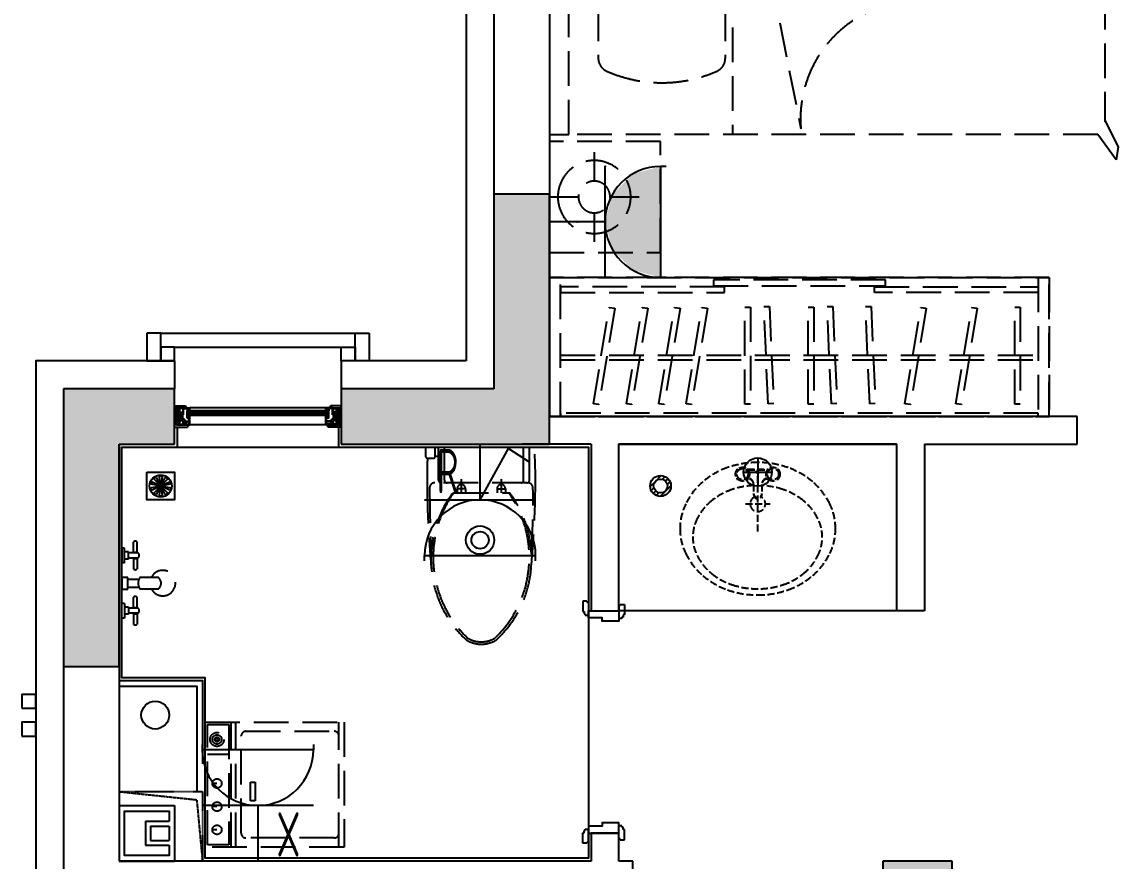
# Model space of a CAD drawing. Header units: millimetres. Extents: x -28014 to 297841, y -81741 to 47579.
# Drawn here: x 81933 to 85881, y 7932 to 10952 of the extents above; entities that cross this region are included whole.
import ezdxf
from ezdxf.enums import TextEntityAlignment as Align

# ---------------------------------------------------------------- set-up
doc = ezdxf.new("R2010")
doc.units = ezdxf.units.MM
doc.header["$MEASUREMENT"] = 0
doc.linetypes.add('__DASH', pattern=[0.35, 0.25, -0.1])
doc.linetypes.add('DASH', pattern=[0.35, 0.25, -0.1])
for name, color, linetype in [('0-水', 1, 'Continuous'), ('A-墙体-面层', 6, 'Continuous'), ('A-楼面-下部', 23, 'Continuous'), ('A-楼面-家具', 8, 'Continuous'), ('A-楼面-装饰', 41, 'Continuous'), ('A-给排水-点位', 141, 'Continuous'), ('A-给排水-设备', 132, 'Continuous'), ('AR9-剪力墙（柱）填充', 250, 'Continuous'), ('AR9-剪力墙（柱）线', 6, 'Continuous'), ('AR9-墙线', 160, 'Continuous'), ('AR9-建筑幕墙（窗）', 12, 'Continuous'), ('DS-4BS-墙体完成面', 20, 'Continuous'), ('EM-强电图标', 14, 'Continuous'), ('EQUIP-插座', 4, 'Continuous'), ('FC-地漏', 144, 'Continuous'), ('FC-平面高差线', 144, 'Continuous'), ('FF-厨卫（地坪隐）', 31, 'Continuous'), ('FF-活动家具', 51, 'Continuous'), ('FF-门套', 20, 'Continuous'), ('P-污水-立管', 50, 'Continuous'), ('SURFACE', 6, 'Continuous'), ('装饰', 152, 'Continuous')]:
    doc.layers.add(name, color=color, linetype=linetype)
doc.styles.add('_TEL_ATTDEF', font='GBENOR', dxfattribs={"width": 0.8, "height": 3, "bigfont": 'GBCBIG'})
doc.styles.add('_TEL_DIM', font='', dxfattribs={"width": 0.8, "height": 3.5})
doc.styles.get("Standard").update_dxf_attribs({"font": 'arial.ttf'})
doc.styles.get('_TEL_DIM').set_extended_font_data('SimSun')

# ---------------------------------------------------------------- blocks, each defined once
blk = doc.blocks.new('dfhfj')
at = {"layer": 'A-给排水-点位'}
h = blk.add_hatch(dxfattribs=at)
h.set_pattern_fill('ANSI31', color=8, scale=8, angle=-180)
h.set_pattern_definition([(225, (1565646.974, 637504.717), (8.9802561, -8.9802561), [])])
edge = h.paths.add_edge_path(flags=17)
edge.add_arc((1247419.2, 504550), 25, 0, 360)
edge = h.paths.add_edge_path()
edge.add_arc((1247419.2, 504550), 37.5, 0, 360)
at = {"layer": 'A-给排水-设备'}
for radius in [37.5, 25]:
    blk.add_circle((1247419.2, 504550), radius, dxfattribs=at)
blk = doc.blocks.new('g1')
at = {"linetype": '__DASH', "ltscale": 500}
for p, q in [((40, 500), (0, 500)), ((0, 500), (0, 0)), ((0, 0), (0, 500)), ((0, 500), (1800, 500)), ((1800, 500), (0, 500)), ((0, 500), (0, 0)), ((40, 0), (40, 500)), ((1210, 491.7), (590, 491.7)), ((590, 491.7), (590, 470.8)), ((1210, 470.8), (1210, 491.7)), ((1800, 500), (1760, 500)), ((1760, 500), (1760, 0)), ((1800, 0), (1800, 500)), ((1800, 500), (1800, 0)), ((1800, 0), (1800, 500)), ((630, 466.7), (40, 466.7)), ((40, 466.7), (40, 445.8)), ((40, 445.8), (630, 445.8)), ((590, 470.8), (1210, 470.8)), ((630, 445.8), (630, 466.7)), ((1170, 445.8), (1170, 466.7)), ((1170, 466.7), (1760, 466.7)), ((1760, 445.8), (1170, 445.8)), ((1760, 466.7), (1760, 445.8)), ((0, 0), (40, 0)), ((1800, 0), (0, 0)), ((0, 0), (1800, 0)), ((40, 12.5), (40, 0)), ((1760, 12.5), (40, 12.5)), ((40, 0), (1760, 0)), ((1760, 0), (1760, 12.5)), ((1760, 0), (1800, 0))]:
    blk.add_line(p, q, dxfattribs=at)
at = {"color": 8, "linetype": '__DASH', "ltscale": 500}
for p, q in [((771.9, 395.7), (791.8, 396.3)), ((787.4, 46), (771.9, 395.7)), ((791.8, 396.3), (807.4, 46.6)), ((999.8, 395.7), (1019.8, 396.3)), ((1015.3, 46), (999.8, 395.7)), ((1019.8, 396.3), (1035.3, 46.6)), ((1137.8, 395.7), (1157.8, 396.3)), ((1153.3, 46), (1137.8, 395.7)), ((1157.8, 396.3), (1173.3, 46.6)), ((158.1, 45.4), (215, 392.2)), ((234.8, 390), (177.9, 43.2)), ((215, 392.2), (234.8, 390)), ((276.9, 45.4), (333.7, 392.2)), ((353.5, 390), (296.7, 43.2)), ((333.7, 392.2), (353.5, 390)), ((393.4, 45.4), (450.2, 392.2)), ((470, 390), (413.2, 43.2)), ((450.2, 392.2), (470, 390)), ((492, 45.4), (548.8, 392.2)), ((568.6, 390), (511.8, 43.2)), ((548.8, 392.2), (568.6, 390)), ((703.7, 393.8), (723.7, 393.8)), ((703.7, 43.8), (703.7, 393.8)), ((723.7, 393.8), (723.7, 43.8)), ((931.6, 393.8), (951.6, 393.8)), ((931.6, 43.8), (931.6, 393.8)), ((951.6, 393.8), (951.6, 43.8)), ((1280.2, 45.4), (1337, 392.2)), ((1356.8, 390), (1300, 43.2)), ((1337, 392.2), (1356.8, 390)), ((1463.6, 45.4), (1520.4, 392.2)), ((1540.2, 390), (1483.4, 43.2)), ((1520.4, 392.2), (1540.2, 390)), ((1675.3, 393.8), (1695.3, 393.8)), ((1675.3, 43.8), (1675.3, 393.8)), ((1695.3, 393.8), (1695.3, 43.8)), ((40, 220.8), (1760, 220.8)), ((40, 204.2), (1760, 204.2)), ((177.9, 43.2), (158.1, 45.4)), ((296.7, 43.2), (276.9, 45.4)), ((413.2, 43.2), (393.4, 45.4)), ((511.8, 43.2), (492, 45.4)), ((723.7, 43.8), (703.7, 43.8)), ((807.4, 46.6), (787.4, 46)), ((951.6, 43.8), (931.6, 43.8)), ((1035.3, 46.6), (1015.3, 46)), ((1173.3, 46.6), (1153.3, 46)), ((1300, 43.2), (1280.2, 45.4)), ((1483.4, 43.2), (1463.6, 45.4)), ((1695.3, 43.8), (1675.3, 43.8))]:
    blk.add_line(p, q, dxfattribs=at)
blk = doc.blocks.new('fj4')
at = {"layer": 'AR9-墙线', "ltscale": 10, "extrusion": (0, 0, -1)}
for p, q in [((0, 200), (200, 200)), ((0, 200), (0, 0)), ((200, 200), (200, 0)), ((95, 143.1), (180, 143.1)), ((95, 143.1), (95, 56.9)), ((112.5, 125.6), (180, 125.6)), ((112.5, 125.6), (112.5, 74.4)), ((95, 56.9), (180, 56.9)), ((112.5, 74.4), (180, 74.4)), ((0, 0), (200, 0))]:
    blk.add_line(p, q, dxfattribs=at)
at = {"layer": 'AR9-墙线', "ltscale": 10}
blk.add_line((180, 125.6), (180, 74.4), dxfattribs=at)
at = {"layer": 'AR9-墙线', "linetype": 'DASH', "ltscale": 0.5}
for points in [[(0, 250), (300, 250), (300, 0)], [(0, 250), (279.5, 220.6), (300, 0)]]:
    blk.add_lwpolyline(points, dxfattribs=at)
at = {"layer": 'AR9-墙线', "ltscale": 10}
blk.add_lwpolyline([(180, 56.9), (180, 20), (20, 20), (20, 180), (180, 180), (180, 143.1)], dxfattribs=at)
blk = doc.blocks.new('大便器排水点')
at = {"layer": 'P-污水-立管'}
for radius in [51, 31]:
    blk.add_circle((0, 0), radius, dxfattribs=at)
blk = doc.blocks.new('排水栓')
at = {"layer": 'P-污水-立管'}
for p, q in [((0, 51), (0, -51)), ((-51, 0), (51, 0))]:
    blk.add_line(p, q, dxfattribs=at)
blk.add_circle((0, 0), 51, dxfattribs=at)
blk = doc.blocks.new('$plan$00003682')
at = {"layer": 'FF-厨卫（地坪隐）', "linetype": '__DASH', "ltscale": 100}
for p, q in [((-75, -24.6), (-75, -27.1)), ((-75, -24.6), (-72.9, -24.6)), ((-72.7, -24.4), (-69.1, -27.9)), ((-55, -22.1), (-55, -17.1)), ((-37.3, -24.4), (-40.9, -27.9)), ((-37.1, -24.6), (37.1, -24.6)), ((-35, -27.1), (35, -27.1)), ((0, -248.6), (0, -23.7)), ((37.3, -24.4), (40.9, -27.9)), ((55, -22.1), (55, -17.1)), ((72.7, -24.4), (69.1, -27.9)), ((72.9, -24.6), (75, -24.6)), ((75, -24.6), (75, -27.1)), ((-80, -42.1), (-75, -42.1)), ((-75, -57.1), (-75, -59.6)), ((-75, -59.6), (-72.9, -59.6)), ((-69.1, -56.2), (-72.7, -59.8)), ((-55, -67.1), (-55, -62.1)), ((-40.9, -56.2), (-37.3, -59.8)), ((-37.1, -59.6), (-35, -59.6)), ((-35, -42.1), (-30, -42.1)), ((35, -42.1), (30, -42.1)), ((35, -59.6), (37.1, -59.6)), ((40.9, -56.2), (37.3, -59.8)), ((55, -67.1), (55, -62.1)), ((69.1, -56.2), (72.7, -59.8)), ((72.9, -59.6), (75, -59.6)), ((80, -42.1), (75, -42.1)), ((75, -57.1), (75, -59.6)), ((-15, -79.6), (-15, -115.7)), ((15, -79.6), (15, -115.7)), ((-44.4, -149.1), (45.2, -149.1))]:
    blk.add_line(p, q, dxfattribs=at)
blk.add_lwpolyline([(0, 0, 0.084993), (-109.1, -18.7, 0.091836), (-198, -69.8, 0.103534), (-259.4, -149.2, 0.11365), (-280, -238.5, 0.11365), (-259.4, -327.8, 0.103534), (-198, -407.1, 0.091836), (-109.1, -458.3, 0.084993), (0, -477, 0.084993), (109.1, -458.3, 0.091836), (198, -407.1, 0.103534), (259.4, -327.8, 0.11365), (280, -238.5, 0.113649), (259.4, -149.2, 0.103534), (198, -69.8, 0.091836), (109.1, -18.7, 0.084993)], format="xyb", close=True, dxfattribs=at)
for centre, radius in [((-55, -42.1), 25), ((-55, -42.1), 20), ((0, -34.6), 5), ((55, -42.1), 25), ((55, -42.1), 20)]:
    blk.add_circle(centre, radius, dxfattribs=at)
for centre, radius, start, end in [((-35, -77.1), 20, 0, 90), ((-35, -79.6), 20, 0, 90), ((35, -77.1), 20, 90, 180), ((35, -79.6), 20, 90, 180), ((-17.8, -322.3), 236.9, 108.2981, 128.6018), ((-0.8, -373.7), 291.1, 92.8021, 108.2982), ((0, -111.6), 15, 180, 0), ((0, -115.7), 15, 180, 0), ((-0.8, -373.7), 291.1, 71.7018, 86.8944), ((16.2, -322.3), 236.9, 51.3982, 71.7019), ((-43.9, -289.6), 195, 128.6018, 152.5777), ((0, -149.1), 27.5, 116.3454, 63.6546), ((42.4, -289.6), 195, 27.4223, 51.3982), ((-84.1, -268.7), 149.8, 152.5778, 207.4222), ((82.5, -268.7), 149.8, 332.5778, 27.4222), ((-43.9, -247.9), 195, 207.4223, 231.3982), ((42.4, -247.9), 195, 308.6018, 332.5777), ((-17.8, -215.2), 236.9, 231.3982, 251.7019), ((16.2, -215.2), 236.9, 288.2981, 308.6018), ((-0.8, -163.7), 291.1, 251.7018, 288.2982)]:
    blk.add_arc(centre, radius, start, end, dxfattribs=at)
blk = doc.blocks.new('matong')
at = {"layer": 'FF-厨卫（地坪隐）', "linetype": '__DASH', "ltscale": 500}
for p, q in [((-195.1, -35.2), (-195.1, 0)), ((-195.1, 0), (195.1, 0)), ((-162.1, -35.2), (-162.1, 0)), ((-149.5, -119.2), (-149.5, 0)), ((-128.5, -119.2), (-128.5, 0)), ((-128.5, -119.2), (-128.5, 0)), ((156.9, -119.2), (156.9, 0)), ((177.9, -119.2), (177.9, 0)), ((-162.1, -32.8), (-149.5, -32.8)), ((-190.4, -39.9), (-166.8, -39.9)), ((-67.6, -115), (-67.6, -164.3)), ((76, -115), (76, -164.3)), ((168.4, -128.7), (-163.1, -128.7)), ((-82.8, -150.1), (-82.8, -164.3)), ((-52.5, -150.1), (-82.8, -150.1)), ((-52.5, -150.1), (-52.5, -164.3)), ((60.9, -150.1), (91.1, -150.1)), ((60.9, -150.1), (60.9, -164.3)), ((91.1, -150.1), (91.1, -164.3)), ((-98.7, -165.9), (-96.3, -165.9)), ((-94.7, -164.3), (103.1, -164.3)), ((107, -165.9), (104.6, -165.9))]:
    blk.add_line(p, q, dxfattribs=at)
for centre, radius, start, end in [((-190.4, -35.2), 4.73, 180, 270), ((-166.8, -35.2), 4.73, 270, 0), ((-1455.3, -119.8), 1654.8, 358.95, 4.1511), ((2262.2, -120.1), 2453.2, 178.1261, 180.6997), ((3295.2, -107), 3486.3, 180.7077, 185.4617), ((-163.1, -147.6), 18.9, 90, 179.1194), ((7303.4, -92.4), 7485.6, 180.42032, 182.24158), ((-140.1, -119.2), 9.45, 180, 270), ((-119.1, -119.2), 9.45, 180, 270), ((-67.6, -150.1), 15.1, 360, 180), ((76, -150.1), 15.1, 0, 180), ((147.5, -119.2), 9.45, 270, 0), ((168.4, -119.2), 9.45, 270, 0), ((171.5, -147.6), 18.9, 0.8806, 90), ((-3286.9, -107), 3486.3, 354.5384, 359.2923), ((-3196.4, -187.6), 3387.1, 356.6562, 0.682), ((220.9, -402.8), 397.8, 143.4492, 226.9482), ((233, -397.2), 402, 144.5938, 226.0233), ((-224.6, -397.2), 402, 313.9767, 35.4062), ((-212.5, -402.8), 397.8, 313.0518, 36.5508), ((4.2, -606.5), 102.9, 237.7954, 302.2047), ((4.2, -606.5), 94.5, 237.7954, 302.2047)]:
    blk.add_arc(centre, radius, start, end, dxfattribs=at)
blk = doc.blocks.new('400床头柜')
at = {"layer": 'FF-活动家具', "linetype": '__DASH', "ltscale": 500}
for p, q in [((200, 0), (200, -104.2)), ((38.7, -161.4), (142.9, -161.4)), ((257.1, -161.4), (361.3, -161.4)), ((200, -218.4), (200, -322.7))]:
    blk.add_line(p, q, dxfattribs=at)
blk.add_lwpolyline([(0, -400), (0, 0), (400, 0), (400, -400)], close=True, dxfattribs=at)
for radius in [131.3, 57.1]:
    blk.add_circle((200, -161.3), radius, dxfattribs=at)
blk = doc.blocks.new('小户型1200床')
at = {"layer": 'FF-活动家具', "linetype": '__DASH', "ltscale": 500}
for p, q in [((40, -1974.8), (40, -70)), ((1300, -70), (1300, -1979.7)), ((1026.1, -175.8), (313.9, -175.8)), ((1300, -658.5), (40, -658.5)), ((1300, -658.5), (60, -905.2)), ((1026.1, -633), (313.9, -633)), ((510, -1426.8), (1300, -658.5)), ((524.1, -1279.6), (1300, -658.5)), ((-51.7, -2040.3), (40, -1974.8)), ((90.5, -2000), (-4.6, -2047.6)), ((1242.8, -2000), (85.5, -2000)), ((1337.9, -2047.6), (1242.8, -2000)), ((1293.2, -1974.8), (1384.9, -2040.3)), ((-4.6, -2047.6), (-51.7, -2040.3)), ((1384.9, -2040.3), (1337.9, -2047.6))]:
    blk.add_line(p, q, dxfattribs=at)
blk.add_lwpolyline([(1300, -70), (1300, 0), (40, 0), (40, -70)], close=True, dxfattribs=at)
for centre, radius, start, end in [((313.9, -225.6), 50, 90, 156.1601), ((1026.1, -225.6), 50, 23.8399, 90), ((718.2, -404.3), 492.1, 156.184, 203.8399), ((621.8, -404.3), 492.1, 336.1601, 23.816), ((313.9, -583), 50, 203.8399, 270), ((1026.1, -583), 50, 270, 336.1601), ((95.9, -1329.2), 425.5, 346.739, 94.8385)]:
    blk.add_arc(centre, radius, start, end, dxfattribs=at)
blk = doc.blocks.new('s54deg2541')
at = {"layer": 'A-楼面-家具', "color": 0, "xscale": -1}
blk.add_blockref('400床头柜', (40839, 5184.6), dxfattribs=at)
at = {"layer": 'A-楼面-家具'}
blk.add_blockref('小户型1200床', (40824, 5184.6), dxfattribs=at)
at = {"layer": 'A-楼面-家具', "color": 0}
blk.add_blockref('400床头柜', (42149, 5184.6), dxfattribs=at)
blk = doc.blocks.new('$plan$00003077')
at = {"layer": 'FF-厨卫（地坪隐）', "linetype": '__DASH', "ltscale": 500}
for p, q in [((-191.8, -8.3), (241.8, -8.3)), ((-191.8, -85.1), (-191.8, -8.3)), ((-137.6, -42.5), (-137.6, -25.9)), ((-54.2, -42.5), (-54.2, -25.9)), ((29.2, -42.5), (29.2, -25.9)), ((133.4, -85.1), (133.4, -8.3)), ((241.8, -8.3), (241.8, -85.1)), ((-200.1, -93.4), (250.1, -93.4)), ((-200.1, -110.1), (250.1, -110.1)), ((241.8, -85.1), (-191.8, -85.1)), ((-166.8, -464.7), (-166.8, -146.5)), ((-150.1, -129.9), (200.1, -129.9)), ((216.8, -146.5), (216.8, -464.7)), ((-33.3, -179.9), (-33.3, -163.2)), ((-33.3, -163.2), (33.3, -163.2)), ((33.3, -179.9), (-33.3, -179.9)), ((33.3, -163.2), (33.3, -179.9)), ((-200.1, -481.4), (250.1, -481.4))]:
    blk.add_line(p, q, dxfattribs=at)
blk.add_lwpolyline([(250.1, 0), (250.1, -499.9), (-200.1, -499.9), (-200.1, 0)], close=True, dxfattribs=at)
for centre, radius in [((-137.6, -42.5), 16.7), ((-54.2, -42.5), 16.7), ((29.2, -42.5), 16.7), ((187.6, -42.5), 25), ((187.6, -42.5), 16.7), ((187.6, -42.5), 8.34), ((187.6, -42.5), 5)]:
    blk.add_circle(centre, radius, dxfattribs=at)
for centre, start, end in [((-150.1, -146.5), 90, 180), ((200.1, -146.5), 0, 90), ((-150.1, -464.7), 180, 270), ((200.1, -464.7), 270, 0)]:
    blk.add_arc(centre, 16.7, start, end, dxfattribs=at)
blk = doc.blocks.new('A$C0310769C')
at = {"linetype": '__DASH', "lineweight": -3, "ltscale": 500}
for p, q in [((10, 126.4), (0, 126.4)), ((0, 126.4), (0, 73.6)), ((10, 73.6), (10, 126.4)), ((41.3, 113), (41.3, 148.1)), ((54.8, 113), (54.8, 148.1)), ((24.4, 112.8), (10, 112.8)), ((24.4, 87.1), (10, 87.1)), ((24.4, 87.1), (24.4, 112.8)), ((57.6, 109.2), (24.4, 109.2)), ((57.6, 90.7), (24.4, 90.7)), ((41.3, 86.9), (41.3, 51.8)), ((54.8, 86.9), (54.8, 51.8)), ((10, 73.6), (0, 73.6)), ((21, 14), (61.4, 14)), ((130.4, 21), (65.2, 21)), ((21, -14), (61.4, -14)), ((130.4, -21), (65.2, -21)), ((10, -72.7), (0, -72.7)), ((0, -125.5), (0, -72.7)), ((10, -72.7), (10, -125.5)), ((41.3, -86), (41.3, -50.9)), ((54.8, -86), (54.8, -50.9)), ((24.4, -86.2), (10, -86.2)), ((24.4, -111.9), (10, -111.9)), ((24.4, -86.2), (24.4, -111.9)), ((57.6, -89.8), (24.4, -89.8)), ((57.6, -108.3), (24.4, -108.3)), ((41.3, -112.1), (41.3, -147.2)), ((54.8, -112.1), (54.8, -147.2)), ((10, -125.5), (0, -125.5))]:
    blk.add_line(p, q, dxfattribs=at)
blk.add_lwpolyline([(21, 21), (0, 21), (0, -21), (21, -21)], close=True, dxfattribs=at)
for centre, radius, start, end in [((48, 142.2), 9.01, 41.2486, 138.7514), ((48, 134.5), 22.5, 252.5148, 287.4852), ((48, 65.4), 22.5, 72.5148, 107.4852), ((51.9, 100), 10.8, 301.2966, 58.7034), ((48, 57.7), 9.01, 221.2486, 318.7514), ((147.2, 0.4), 45.8, 207.9843, 153.2826), ((95.5, 0), 36.9, 145.2544, 202.2822), ((115.6, 0), 25.7, 305.1626, 54.8374), ((95.5, 0), 36.9, 202.2822, 214.7456), ((48, -56.8), 9.01, 41.2486, 138.7514), ((48, -64.5), 22.5, 252.5148, 287.4852), ((48, -133.6), 22.5, 72.5148, 107.4852), ((51.9, -99.1), 10.8, 301.2966, 58.7034), ((48, -141.3), 9.01, 221.2486, 318.7514)]:
    blk.add_arc(centre, radius, start, end, dxfattribs=at)
blk = doc.blocks.new('zz7')
at = {"layer": 'AR9-剪力墙（柱）填充'}
for points in [[(-550, -2900), (-550, -3100), (200, -3100), (200, -2200), (0, -2200), (0, -2900)], [(-1150, -3100), (-1150, -2900), (-1550, -2900), (-1550, -3900), (-1350, -3900), (-1350, -3100)], [(1450, -6300), (1650, -6300), (1650, -4600), (1400, -4600), (1400, -4800), (1450, -4800)]]:
    blk.add_hatch(color=256, dxfattribs=at).paths.add_polyline_path(points)
at = {"layer": 'AR9-剪力墙（柱）线'}
for p, q in [((200, -2200), (0, -2200)), ((0, -2200), (0, -2900)), ((200, -3100), (200, -2200)), ((-1150, -2900), (-1550, -2900)), ((-1550, -2900), (-1550, -3900)), ((-1150, -3100), (-1150, -2900)), ((-550, -2900), (-550, -3100)), ((0, -2900), (-550, -2900)), ((-1350, -3900), (-1350, -3100)), ((-1350, -3100), (-1150, -3100)), ((-550, -3100), (200, -3100)), ((-1550, -3900), (-1350, -3900)), ((1650, -4600), (1400, -4600)), ((1400, -4600), (1400, -4800)), ((1650, -6300), (1650, -4600))]:
    blk.add_line(p, q, dxfattribs=at)
blk = doc.blocks.new('地漏')
at = {"color": 0, "lineweight": -3}
blk.add_lwpolyline([(705831.7, -42192.4), (705931.6, -42192.4), (705931.6, -42292.3), (705831.7, -42292.3)], close=True, dxfattribs=at)
for points in [[(705847.7, -42236.4, -0.583908), (705850.7, -42227.2), (705872.3, -42237.5, -0.513659), (705871.2, -42240.7), (705847.7, -42236.4)], [(705865.5, -42211.9), (705876.9, -42232.9, -0.513659), (705874.2, -42234.9), (705857.6, -42217.6, -0.583908), (705865.5, -42211.9)], [(705897.7, -42211.9, -0.583908), (705905.6, -42217.6), (705889.1, -42234.9, -0.513659), (705886.4, -42232.9), (705897.7, -42211.9)], [(705912.6, -42227.2, -0.583908), (705915.6, -42236.4), (705892.1, -42240.7, -0.513659), (705891, -42237.5), (705912.6, -42227.2)], [(705847.7, -42248.2), (705871.2, -42244, -0.513659), (705872.3, -42247.1), (705850.7, -42257.5, -0.583908), (705847.7, -42248.2)], [(705865.5, -42272.8, -0.583908), (705857.6, -42267.1), (705874.2, -42249.8, -0.513659), (705876.9, -42251.7), (705865.5, -42272.8)], [(705897.7, -42272.8), (705886.4, -42251.7, -0.513659), (705889.1, -42249.8), (705905.6, -42267.1, -0.583908), (705897.7, -42272.8)], [(705912.6, -42257.5), (705891, -42247.1, -0.513659), (705892.1, -42244), (705915.6, -42248.2, -0.583908), (705912.6, -42257.5)]]:
    blk.add_lwpolyline(points, format="xyb", dxfattribs=at)
for points in [[(705876.8, -42208.2, -0.583908), (705886.5, -42208.2), (705883.3, -42231.9, -0.513659), (705880, -42231.9)], [(705876.8, -42276.4), (705880, -42252.7, -0.513659), (705883.3, -42252.7), (705886.5, -42276.4, -0.583908)]]:
    blk.add_lwpolyline(points, format="xyb", close=True, dxfattribs=at)
for radius in [40, 5.99]:
    blk.add_circle((705881.6, -42242.3), radius, dxfattribs=at)
at = {"color": 0}
for p in [(705881.6, -42242.3, 1.2), (705881.6, -42242.3)]:
    blk.add_point(p, dxfattribs=at)
blk = doc.blocks.new('*U27')
blk.add_blockref('地漏', (1263.1, -321.9))
blk = doc.blocks.new('FADSASDFADSFFASD')
for p, q in [((772946.1, 351903.4), (772941.1, 351903.4)), ((772941.1, 351903.4), (772941.1, 351856.4)), ((772946.1, 351906.4), (772961.1, 351906.4)), ((772946.1, 351906.4), (772946.1, 351903.4)), ((772961.1, 351906.4), (772961.1, 351869.4)), ((772952.1, 351856.4), (772941.1, 351856.4)), ((772956.1, 351861.4), (772952.1, 351861.4)), ((772952.1, 351861.4), (772952.1, 351856.4)), ((772961.1, 351869.4), (772956.1, 351869.4)), ((772956.1, 351869.4), (772956.1, 351861.4))]:
    blk.add_line(p, q)
blk.add_arc((772959.1, 351899.4), 2, 0, 0)
blk = doc.blocks.new('*U248')
blk.add_lwpolyline([(130, 70), (130, 45), (20, 45), (20, 82), (80, 82), (80, 70), (130, 70)])
at = {"rotation": 180}
blk.add_blockref('FADSASDFADSFFASD', (772961.1, 351928.4), dxfattribs=at)
at = {"xscale": -1, "rotation": 180}
blk.add_blockref('FADSASDFADSFFASD', (-772811.1, 351916.4), dxfattribs=at)
blk = doc.blocks.new('*U249')
at = {"layer": 'AR9-建筑幕墙（窗）'}
h = blk.add_hatch(dxfattribs=at)
h.set_pattern_fill('HONEY', color=250, scale=2.333308)
h.set_pattern_definition([(2e-09, (-50793.7736, 158863.649), (5.55618969, 3.20786685), [3.70412646, -7.40825292]), (120, (-50793.7736, 158863.649), (-5.55618903, 3.207867997), [3.70412646, -7.40825292]), (60, (-50793.7736, 158863.649), (6.64e-07, 6.415734844), [-7.40825292, 3.70412646])])
h.paths.add_polyline_path([(-28.1, 330.1), (33.1, 330.1), (33.1, 345.7), (-28.1, 345.7)])
h = blk.add_hatch(dxfattribs=at)
h.set_pattern_fill('HONEY', color=250, scale=2.333308)
h.set_pattern_definition([(2e-09, (-50793.7736, 158609.3308), (5.55618969, 3.20786685), [3.70412646, -7.40825292]), (120, (-50793.7736, 158609.3308), (-5.55618903, 3.207867997), [3.70412646, -7.40825292]), (60, (-50793.7736, 158609.3308), (6.64e-07, 6.415734844), [-7.40825292, 3.70412646])])
h.paths.add_polyline_path([(-28.1, -238.8), (33.1, -238.8), (33.1, -254.3), (-28.1, -254.3)])
for p, q in [((-35.8, 345.7), (-35.8, 306.8)), ((40.8, 345.7), (-35.8, 345.7)), ((-28.1, 330.1), (-28.1, 345.7)), ((-28.1, 330.1), (-28.1, 345.7)), ((-28.1, 325.4), (-28.1, 345.7)), ((-28.1, 313.8), (-28.1, 330.1)), ((33.1, 301.2), (33.1, 345.7)), ((33.1, 301.2), (33.1, 345.7)), ((33.1, 296.5), (33.1, 345.7)), ((33.1, 337.9), (33.1, 290.5)), ((40.8, 345.7), (40.8, 298.9)), ((-28.1, 313.8), (-28.1, 300.6)), ((-28.1, 300.6), (-28.1, 290.5)), ((-28.1, -199.1), (-28.1, 290.5)), ((-21.8, 290.5), (-28.1, 290.5)), ((-21.8, 290.5), (-17.9, 290.5)), ((-17.9, -199.1), (-17.9, 290.5)), ((-1.6, -199.1), (-1.6, 290.5)), ((2.3, 290.5), (-1.6, 290.5)), ((33.1, 290.5), (2.3, 290.5)), ((33.1, -199.1), (33.1, 290.5)), ((-35.8, -254.3), (-35.8, -215.4)), ((-21.8, -199.1), (-28.1, -199.1)), ((-28.1, -209.2), (-28.1, -199.1)), ((-28.1, -222.4), (-28.1, -209.2)), ((-28.1, -222.4), (-28.1, -238.8)), ((-28.1, -234), (-28.1, -254.3)), ((-21.8, -199.1), (-17.9, -199.1)), ((2.3, -199.1), (-1.6, -199.1)), ((33.1, -199.1), (2.3, -199.1)), ((33.1, -246.5), (33.1, -199.1)), ((33.1, -205.1), (33.1, -254.3)), ((33.1, -209.9), (33.1, -254.3)), ((33.1, -209.9), (33.1, -254.3)), ((40.8, -254.3), (40.8, -207.5)), ((40.8, -254.3), (-35.8, -254.3)), ((-28.1, -238.8), (-28.1, -254.3)), ((-28.1, -238.8), (-28.1, -254.3))]:
    blk.add_line(p, q, dxfattribs=at)
at = {"layer": 'AR9-建筑幕墙（窗）', "color": 8}
for p, q in [((-28.1, 330.1), (-12.5, 330.1)), ((-25.7, 316.1), (-25.7, 327.8)), ((-25.7, 327.8), (-12.5, 327.8)), ((-25.7, 316.1), (-12.5, 316.1)), ((-12.5, 330.1), (-12.5, 337.9)), ((-12.5, 337.9), (-5.5, 337.9)), ((-12.5, 327.8), (-12.5, 316.1)), ((-10.2, 330.1), (-10.2, 335.6)), ((-5.5, 335.6), (-10.2, 335.6)), ((-10.2, 330.1), (30.7, 330.1)), ((-10.2, 327.8), (-6.3, 327.8)), ((-10.2, 327.8), (-10.2, 316.1)), ((-10.2, 316.1), (-6.3, 316.1)), ((-6.3, 327.8), (-6.3, 327)), ((-6.3, 327), (-3.9, 327)), ((-6.3, 316.1), (-6.3, 316.9)), ((-6.3, 316.9), (-3.9, 316.9)), ((-5.5, 337.9), (-5.5, 335.6)), ((-3.9, 327), (-3.9, 330.1)), ((-3.9, 316.9), (-3.9, 313.8)), ((1.1, 324.7), (1.1, 319.2)), ((3.4, 324.7), (3.4, 319.2)), ((8.5, 327), (8.5, 330.1)), ((10.8, 327), (8.5, 327)), ((10.8, 316.9), (8.5, 316.9)), ((8.5, 316.9), (8.5, 313.8)), ((10.8, 327.8), (14.7, 327.8)), ((10.8, 327.8), (10.8, 327)), ((10.8, 316.1), (10.8, 316.9)), ((10.8, 316.1), (14.7, 316.1)), ((14.7, 327.8), (14.7, 316.1)), ((17.1, 327.8), (30.7, 327.8)), ((17.1, 327.8), (17.1, 316.1)), ((17.1, 316.1), (30.7, 316.1)), ((33.1, 337.9), (26.1, 337.9)), ((26.1, 337.9), (26.1, 335.6)), ((26.1, 335.6), (30.7, 335.6)), ((30.7, 335.6), (30.7, 330.1)), ((30.7, 327.8), (30.7, 316.1)), ((-25.7, 313.8), (-25.7, 300.6)), ((-3.9, 313.8), (-25.7, 313.8)), ((-25.7, 300.6), (-21.8, 300.6)), ((-25.7, 298.2), (-25.7, 292.8)), ((-25.7, 298.2), (-21.8, 298.2)), ((-21.8, 292.8), (-25.7, 292.8)), ((-25.7, 292.8), (-21.8, 292.8)), ((-21.8, 300.6), (-21.8, 298.2)), ((-21.8, 300.6), (-17.9, 300.6)), ((-21.8, 292.8), (-21.8, 290.5)), ((-17.9, 300.6), (-17.9, 290.5)), ((-13.3, 300.6), (-17.9, 300.6)), ((-13.3, -209.2), (-13.3, 300.6)), ((-6.3, 300.6), (-13.3, 300.6)), ((-6.3, 295.9), (-13.3, 300.6)), ((-6.3, 300.6), (-13.3, 295.9)), ((-6.3, 295.9), (-13.3, 295.9)), ((-6.3, -209.2), (-6.3, 300.6)), ((-1.6, 300.6), (-6.3, 300.6)), ((-1.6, 300.6), (-1.6, 290.5)), ((2.3, 300.6), (-1.6, 300.6)), ((8.5, 300.6), (2.3, 300.6)), ((2.3, 300.6), (2.3, 298.2)), ((6.2, 298.2), (2.3, 298.2)), ((6.2, 292.8), (2.3, 292.8)), ((2.3, 292.8), (2.3, 290.5)), ((6.2, 298.2), (6.2, 292.8)), ((8.5, 313.8), (10.8, 313.8)), ((8.5, 300.6), (8.5, 292.8)), ((19.4, 292.8), (8.5, 292.8)), ((10.8, 313.8), (14.7, 313.8)), ((14.7, 313.8), (14.7, 307.6)), ((19.4, 307.6), (14.7, 307.6)), ((17.1, 313.8), (30.7, 313.8)), ((17.1, 309.9), (17.1, 313.8)), ((17.1, 313.8), (17.1, 309.9)), ((19.4, 309.9), (17.1, 309.9)), ((19.4, 309.9), (17.1, 309.9)), ((19.4, 309.9), (19.4, 307.6)), ((19.4, 309.9), (19.4, 292.8)), ((21.7, 313.8), (21.7, 292.8)), ((30.7, 292.8), (21.7, 292.8)), ((26.1, 313.8), (26.1, 305.2)), ((26.1, 305.2), (30.7, 305.2)), ((28.4, 309.9), (30.7, 309.9)), ((28.4, 309.9), (28.4, 307.6)), ((28.4, 307.6), (33.1, 307.6)), ((30.7, 313.8), (30.7, 309.9)), ((30.7, 305.2), (30.7, 292.8)), ((-21.8, -201.4), (-25.7, -201.4)), ((-25.7, -201.4), (-21.8, -201.4)), ((-25.7, -206.9), (-25.7, -201.4)), ((-25.7, -206.9), (-21.8, -206.9)), ((-25.7, -222.4), (-25.7, -209.2)), ((-25.7, -209.2), (-21.8, -209.2)), ((-3.9, -222.4), (-25.7, -222.4)), ((-25.7, -224.8), (-25.7, -236.4)), ((-25.7, -224.8), (-12.5, -224.8)), ((-25.7, -236.4), (-12.5, -236.4)), ((-21.8, -201.4), (-21.8, -199.1)), ((-21.8, -209.2), (-21.8, -206.9)), ((-21.8, -209.2), (-17.9, -209.2)), ((-17.9, -209.2), (-17.9, -199.1)), ((-13.3, -209.2), (-17.9, -209.2)), ((-6.3, -204.5), (-13.3, -204.5)), ((-6.3, -204.5), (-13.3, -209.2)), ((-6.3, -209.2), (-13.3, -204.5)), ((-6.3, -209.2), (-13.3, -209.2)), ((-12.5, -236.4), (-12.5, -224.8)), ((-10.2, -224.8), (-6.3, -224.8)), ((-10.2, -236.4), (-10.2, -224.8)), ((-10.2, -236.4), (-6.3, -236.4)), ((-1.6, -209.2), (-6.3, -209.2)), ((-6.3, -224.8), (-6.3, -225.5)), ((-6.3, -225.5), (-3.9, -225.5)), ((-6.3, -236.4), (-6.3, -235.7)), ((-6.3, -235.7), (-3.9, -235.7)), ((-3.9, -225.5), (-3.9, -222.4)), ((-3.9, -235.7), (-3.9, -238.8)), ((-1.6, -209.2), (-1.6, -199.1)), ((2.3, -209.2), (-1.6, -209.2)), ((1.1, -233.3), (1.1, -227.9)), ((2.3, -201.4), (2.3, -199.1)), ((6.2, -201.4), (2.3, -201.4)), ((6.2, -206.9), (2.3, -206.9)), ((2.3, -209.2), (2.3, -206.9)), ((8.5, -209.2), (2.3, -209.2)), ((3.4, -233.3), (3.4, -227.9)), ((6.2, -206.9), (6.2, -201.4)), ((19.4, -201.4), (8.5, -201.4)), ((8.5, -209.2), (8.5, -201.4)), ((8.5, -225.5), (8.5, -222.4)), ((8.5, -222.4), (10.8, -222.4)), ((10.8, -225.5), (8.5, -225.5)), ((10.8, -235.7), (8.5, -235.7)), ((8.5, -235.7), (8.5, -238.8)), ((10.8, -222.4), (14.7, -222.4)), ((10.8, -224.8), (14.7, -224.8)), ((10.8, -224.8), (10.8, -225.5)), ((10.8, -236.4), (10.8, -235.7)), ((10.8, -236.4), (14.7, -236.4)), ((14.7, -222.4), (14.7, -216.2)), ((19.4, -216.2), (14.7, -216.2)), ((14.7, -236.4), (14.7, -224.8)), ((19.4, -218.5), (17.1, -218.5)), ((17.1, -218.5), (17.1, -222.4)), ((17.1, -222.4), (17.1, -218.5)), ((19.4, -218.5), (17.1, -218.5)), ((17.1, -222.4), (30.7, -222.4)), ((17.1, -224.8), (30.7, -224.8)), ((17.1, -236.4), (17.1, -224.8)), ((17.1, -236.4), (30.7, -236.4)), ((19.4, -218.5), (19.4, -201.4)), ((19.4, -218.5), (19.4, -216.2)), ((30.7, -201.4), (21.7, -201.4)), ((21.7, -222.4), (21.7, -201.4)), ((26.1, -213.9), (30.7, -213.9)), ((26.1, -222.4), (26.1, -213.9)), ((28.4, -216.2), (33.1, -216.2)), ((28.4, -218.5), (28.4, -216.2)), ((28.4, -218.5), (30.7, -218.5)), ((30.7, -213.9), (30.7, -201.4)), ((30.7, -222.4), (30.7, -218.5)), ((30.7, -236.4), (30.7, -224.8)), ((-28.1, -238.8), (-12.5, -238.8)), ((-12.5, -238.8), (-12.5, -246.5)), ((-12.5, -246.5), (-5.5, -246.5)), ((-10.2, -238.8), (-10.2, -244.2)), ((-10.2, -238.8), (30.7, -238.8)), ((-5.5, -244.2), (-10.2, -244.2)), ((-5.5, -246.5), (-5.5, -244.2)), ((26.1, -246.5), (26.1, -244.2)), ((26.1, -244.2), (30.7, -244.2)), ((33.1, -246.5), (26.1, -246.5)), ((30.7, -244.2), (30.7, -238.8))]:
    blk.add_line(p, q, dxfattribs=at)
for points in [[(1.1, 324.7), (-7.8, 324.7), (-7.8, 319.2), (1.1, 319.2)], [(10.8, 327), (-6.3, 327)], [(-6.3, 316.9), (10.8, 316.9)], [(3.4, 319.2), (12.4, 319.2), (12.4, 324.7), (3.4, 324.7)], [(14.7, 316.9), (14.7, 316.9), (14.7, 327)], [(1.1, -233.3), (-7.8, -233.3), (-7.8, -227.9), (1.1, -227.9)], [(-6.3, -225.5), (10.8, -225.5)], [(10.8, -235.7), (-6.3, -235.7)], [(3.4, -227.9), (12.4, -227.9), (12.4, -233.3), (3.4, -233.3)], [(14.7, -225.5), (14.7, -225.5), (14.7, -235.7)]]:
    blk.add_lwpolyline(points, dxfattribs=at)
at = {"layer": 'AR9-建筑幕墙（窗）'}
for centre, start, end in [((-26.2, 319), 231.816, 263.2576), ((31.2, 311.1), 276.7424, 308.184), ((-26.2, -227.6), 96.7424, 128.184), ((31.2, -219.7), 51.816, 83.2576)]:
    blk.add_arc(centre, 15.5, start, end, dxfattribs=at)
blk = doc.blocks.new('$equip_U$00000182(PC214董文军)')
for p, q in [((-0.5, 1.05), (-0.5, 1)), ((-0.5, 1), (0.5, 1)), ((0.5, 1.05), (0.5, 1)), ((0.5, 0.5), (-0.5, 0.5)), ((0, 0.5), (0, 0))]:
    blk.add_line(p, q)
blk.add_arc((0, 1), 0.5, 180, 0)
for p in [(-0.5, 0.5), (0.5, 0.5), (0, 0.25), (0, 0)]:
    blk.add_point(p)
for points in [[(0.433, 0.75), (-0.433, 0.75), (0.5, 1), (-0.5, 1)], [(0.25, 0.567), (-0.25, 0.567), (0.433, 0.75), (-0.433, 0.75)], [(0, 0.5), (0, 0.5), (0.25, 0.567), (-0.25, 0.567)]]:
    blk.add_solid(points)
at = {"color": 7, "flags": 1}
for tag in ['REMARK', 'A']:
    blk.add_attdef(tag, text='', height=0.00002, dxfattribs=at).set_placement((0, 0), align=Align.MIDDLE_CENTER)
blk = doc.blocks.new('$equip_U$00000135(PC214董文军)')
for p, q in [((-0.5, 1.05), (-0.5, 1)), ((0.5, 1), (-0.5, 1)), ((0.5, 1.05), (0.5, 1)), ((0.5, 0.5), (-0.5, 0.5)), ((0, 0.4995), (-0.2551, 0.0369)), ((0, 0.5), (0, 0)), ((-0.2551, 0.0369), (-0.4414, 0.1579))]:
    blk.add_line(p, q)
blk.add_arc((0, 1), 0.5, 180, 0)
at = {"color": 7, "style": '_TEL_DIM', "width": 0.7}
blk.add_attdef('$TEXT$', text='', height=0.4, dxfattribs=at).set_placement((0.2928, 0.24), align=Align.MIDDLE_CENTER)
at = {"color": 7, "style": '_TEL_DIM', "flags": 1}
for tag in ['A', 'REMARK']:
    blk.add_attdef(tag, text='', height=0.00002, dxfattribs=at).set_placement((0, 0), align=Align.MIDDLE_CENTER)
blk = doc.blocks.new('$equip_U$00000139(PC214董文军)')
for p, q in [((-0.5, 1.05), (-0.5, 1)), ((0.5, 1), (-0.5, 1)), ((0.5, 1.05), (0.5, 1)), ((0.5, 0.5), (-0.5, 0.5)), ((0, 0.5), (0, 0))]:
    blk.add_line(p, q)
blk.add_arc((0, 1), 0.5, 180, 0)
at = {"color": 7, "style": '_TEL_DIM', "width": 0.7}
blk.add_attdef('$TEXT$', text='', height=0.4, dxfattribs=at).set_placement((0.2756, 0.24), align=Align.MIDDLE_CENTER)
at = {"color": 7, "style": '_TEL_DIM', "flags": 1}
for tag in ['A', 'REMARK']:
    blk.add_attdef(tag, text='', height=0.00002, dxfattribs=at).set_placement((0, 0), align=Align.MIDDLE_CENTER)
blk = doc.blocks.new('dtyhdtyds')
at = {"layer": 'EQUIP-插座', "xscale": 400, "yscale": 400, "zscale": 400, "rotation": 270}
blk.add_blockref('$equip_U$00000182(PC214董文军)', (251379.1, 70710.7), dxfattribs=at)
at = {"layer": 'EQUIP-插座'}
ref = blk.add_blockref('$equip_U$00000135(PC214董文军)', (251129.1, 69910.7), dxfattribs=dict(at, xscale=400, yscale=400, zscale=400, rotation=180))
ref.add_attrib('$TEXT$', 'R', dxfattribs={"layer": '0', "color": 7, "height": 160, "style": '_TEL_ATTDEF', "width": 0.7}).set_placement((251012, 69814.7), align=Align.MIDDLE_CENTER)
ref = blk.add_blockref('$equip_U$00000139(PC214董文军)', (250328.6, 68410.7), dxfattribs=dict(at, xscale=400, yscale=400, zscale=400))
ref.add_attrib('$TEXT$', 'X', dxfattribs={"layer": '0', "color": 7, "height": 160, "style": '_TEL_ATTDEF', "width": 0.7}).set_placement((250438.9, 68506.7), align=Align.MIDDLE_CENTER)
blk = doc.blocks.new('A$C0f04074c')
at = {"layer": 'EQUIP-插座'}
blk.add_blockref('dtyhdtyds', (-264129.1, -65410.7), dxfattribs=at)

msp = doc.modelspace()

# ---------------------------------------------------------------- linework, layer by layer
at = {"layer": 'A-墙体-面层', "color": 6}
msp.add_lwpolyline([(82083.221, 9731.506), (81983.221, 9731.506), (81983.221, 3281.506), (82083.221, 3281.506)], dxfattribs=at)
at = {"layer": 'A-楼面-下部', "ltscale": 0.01}
msp.add_lwpolyline([(82433.221, 9831.506), (83133.221, 9831.506)], dxfattribs=at)
at = {"layer": 'A-楼面-装饰', "ltscale": 0.01}
msp.add_lwpolyline([(82483.221, 9781.506), (83083.221, 9781.506)], dxfattribs=at)
at = {"layer": 'A-给排水-设备'}
msp.add_circle((82413.221, 8456.798), 50, dxfattribs=at)
at = {"layer": 'AR9-墙线'}
for p, q in [((83633.221, 12531.506), (83633.221, 9631.506)), ((83833.221, 12331.506), (83833.221, 9531.506)), ((82083.221, 9631.506), (82083.221, 7831.506)), ((82483.221, 9631.506), (82083.221, 9631.506)), ((82483.221, 9431.506), (82483.221, 9631.506)), ((83633.221, 9631.506), (83083.221, 9631.506)), ((83083.221, 9631.506), (83083.221, 9431.506)), ((83983.221, 9531.506), (83833.221, 9531.506)), ((85183.221, 9531.506), (83983.221, 9531.506)), ((85733.221, 9531.506), (85183.221, 9531.506)), ((85733.221, 9431.506), (85733.221, 9531.506)), ((82283.221, 9431.506), (82283.221, 7931.506)), ((82283.221, 9431.506), (82483.221, 9431.506)), ((83083.221, 9431.506), (83733.221, 9431.506)), ((83983.221, 9431.506), (83733.221, 9431.506)), ((83983.221, 9431.506), (83983.221, 8831.506)), ((84083.221, 8831.506), (84083.221, 9431.506)), ((85083.221, 9431.506), (84083.221, 9431.506)), ((85083.221, 9431.506), (85083.221, 8831.506)), ((85183.221, 9431.506), (85183.221, 8831.506)), ((85183.221, 9431.506), (85733.221, 9431.506)), ((83983.221, 8831.506), (84083.221, 8831.506)), ((85183.221, 8831.506), (85083.221, 8831.506)), ((84083.221, 8031.506), (83983.221, 8031.506)), ((83983.221, 8031.506), (83983.221, 7931.506)), ((84083.221, 7931.506), (84083.221, 8031.506)), ((83983.221, 7931.506), (82283.221, 7931.506)), ((84133.221, 7931.506), (84083.221, 7931.506)), ((84133.221, 7731.506), (84133.221, 7931.506))]:
    msp.add_line(p, q, dxfattribs=at)
for points in [[(82283.221, 8581.506), (82583.221, 8581.506), (82583.221, 8281.506)], [(82283.221, 8561.506), (82563.221, 8561.506), (82563.221, 8181.506)]]:
    msp.add_lwpolyline(points, dxfattribs=at)
at = {"layer": 'DS-4BS-墙体完成面'}
msp.add_line((82493.221, 9421.506), (83073.221, 9421.506), dxfattribs=at)
for points in [[(83973.221, 8031.506), (83973.221, 7941.506), (82593.221, 7941.506), (82593.221, 8591.506), (82293.221, 8591.506), (82293.221, 9421.506), (82493.221, 9421.506), (82493.221, 9491.955)], [(83073.221, 9493.173), (83073.221, 9421.506), (83973.221, 9421.506), (83973.221, 8831.506)]]:
    msp.add_lwpolyline(points, dxfattribs=at)
at = {"layer": 'FC-平面高差线', "color": 144}
msp.add_line((83973.221, 8831.506), (83973.221, 8056.506), dxfattribs=at)
at = {"layer": 'FF-厨卫（地坪隐）'}
msp.add_lwpolyline([(84083.221, 8831.506), (84083.221, 9431.506), (85083.221, 9431.506), (85083.221, 8831.506)], close=True, dxfattribs=at)
at = {"layer": 'SURFACE'}
for p, q in [((83533.221, 12631.506), (83533.221, 9731.506)), ((82483.221, 9731.506), (82083.221, 9731.506)), ((82483.221, 9731.506), (82483.221, 9631.506)), ((83083.221, 9731.506), (83083.221, 9631.506)), ((83533.221, 9731.506), (83083.221, 9731.506))]:
    msp.add_line(p, q, dxfattribs=at)
at = {"layer": '装饰'}
for points in [[(82383.221, 9831.506), (82383.221, 9731.506), (82433.221, 9731.506), (82433.221, 9831.506)], [(83183.221, 9831.506), (83183.221, 9731.506), (83133.221, 9731.506), (83133.221, 9831.506)], [(82433.221, 9731.506), (82483.221, 9731.506), (82483.221, 9781.506), (82433.221, 9781.506)], [(83133.221, 9731.506), (83083.221, 9731.506), (83083.221, 9781.506), (83133.221, 9781.506)], [(81933.221, 8481.506), (81983.221, 8481.506), (81983.221, 8531.506), (81933.221, 8531.506)], [(81933.221, 8381.506), (81983.221, 8381.506), (81983.221, 8431.506), (81933.221, 8431.506)]]:
    msp.add_lwpolyline(points, close=True, dxfattribs=at)

# ---------------------------------------------------------------- block references
msp.add_blockref('zz7', (83633.221, 12531.506))
at = {"layer": '0-水', "rotation": 180}
msp.add_blockref('dfhfj', (1331652.412, 513831.506), dxfattribs=at)
at = {"layer": 'A-楼面-家具', "rotation": 90}
msp.add_blockref('s54deg2541', (89017.82, -30317.448), dxfattribs=at)
at = {"layer": 'AR9-建筑幕墙（窗）', "xscale": -1, "rotation": 90}
msp.add_blockref('*U249', (82828.903, 9534.006), dxfattribs=at)
at = {"layer": 'EM-强电图标'}
msp.add_blockref('A$C0f04074c', (96583.221, 4931.506), dxfattribs=at)
at = {"layer": 'FC-地漏'}
msp.add_blockref('*U27', (-624711.56, 51845.723), dxfattribs=at)
at = {"layer": 'FF-厨卫（地坪隐）'}
for name, p in [('matong', (83583.221, 9421.506)), ('$plan$00003682', (84583.221, 9366.094)), ('A$C0310769C', (82293.221, 8931.506))]:
    msp.add_blockref(name, p, dxfattribs=at)
at = {"layer": 'FF-厨卫（地坪隐）', "rotation": 90}
msp.add_blockref('$plan$00003077', (82593.221, 8181.631), dxfattribs=at)
at = {"layer": 'FF-活动家具'}
for name, p in [('g1', (83833.221, 9531.506)), ('fj4', (82283.221, 7931.506))]:
    msp.add_blockref(name, p, dxfattribs=at)
at = {"layer": 'FF-门套', "rotation": 180}
msp.add_blockref('*U248', (84103.221, 8876.506), dxfattribs=at)
at = {"layer": 'FF-门套', "xscale": -1}
msp.add_blockref('*U248', (84103.221, 7986.506), dxfattribs=at)
at = {"layer": 'P-污水-立管'}
for name, p in [('排水栓', (84583.221, 9331.506)), ('大便器排水点', (83583.221, 9086.506))]:
    msp.add_blockref(name, p, dxfattribs=at)

doc.saveas('drawing.dxf')
